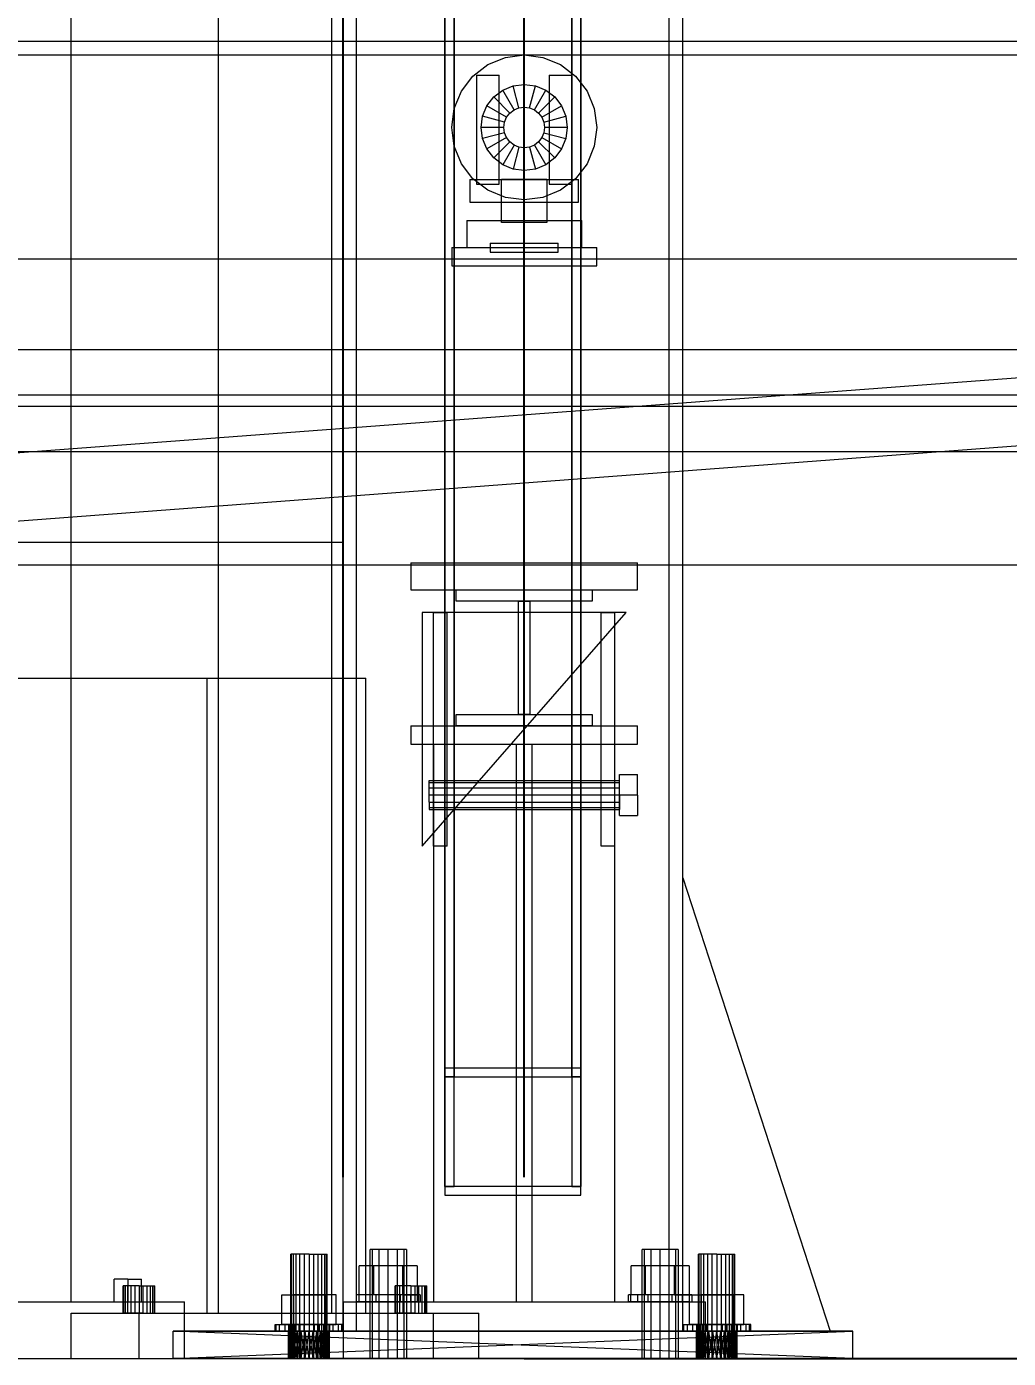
# Model space of a CAD drawing. Header units: millimetres. Extents: x -2500 to 58855, y -53268 to 6837.
# Drawn here: x -1620 to -1186, y -36000 to -35413 of the extents above; entities that cross this region are included whole.
import ezdxf

# ---------------------------------------------------------------- set-up
doc = ezdxf.new("R2010")
doc.units = ezdxf.units.MM
for name, color, linetype, lineweight in [('COTAS_O', 1, 'Continuous', 0), ('COTAS_P', 1, 'Continuous', 0), ('COTAS_R', 1, 'Continuous', 0), ('frontal_briquetadora', 7, 'Continuous', 0), ('frontal_C04', 7, 'Continuous', 0), ('frontal_mezcladora', 7, 'Continuous', 0), ('frontal_secador', 7, 'Continuous', 0)]:
    doc.layers.add(name, color=color, linetype=linetype, lineweight=lineweight)
doc.dimstyles.new('R19_100', dxfattribs={"dimtxt": 250, "dimasz": 150, "dimexe": 150, "dimexo": 80, "dimgap": 100, "dimtad": 1, "dimtih": 1, "dimtoh": 1, "dimdsep": 46, "dimcen": 0.09, "dimadec": 0, "dimazin": 0, "dimtfac": 1, "dimtdec": 4, "dimtofl": 0, "dimtmove": 0, "dimatfit": 3, "dimfxl": 1, "dimtolj": 1, "dimtzin": 0, "dimarcsym": 0})

# ---------------------------------------------------------------- blocks, each defined once
blk = doc.blocks.new('*D37')
at = {"layer": 'COTAS_R', "color": 0, "lineweight": -2, "transparency": 16777216}
for p, q in [((-1750, -35420), (-1750, -34450)), ((2600, -35420), (2600, -34450)), ((-1600, -34600), (2450, -34600))]:
    blk.add_line(p, q, dxfattribs=at)
at = {"layer": 'COTAS_R', "color": 0, "transparency": 16777216}
for points in [[(-1600, -34575), (-1600, -34625), (-1750, -34600)], [(2450, -34575), (2450, -34625), (2600, -34600)]]:
    blk.add_solid(points, dxfattribs=at)
at = {"layer": 'Defpoints', "color": 0, "transparency": 16777216}
for p in [(2600, -34600), (-1750, -35500), (2600, -35500)]:
    blk.add_point(p, dxfattribs=at)
blk = doc.blocks.new('*D44')
at = {"layer": 'COTAS_O', "color": 0, "lineweight": -2, "transparency": 16777216}
for p, q in [((-1400, -33700), (-630, -33700)), ((-780, -35850), (-780, -33850)), ((-1400, -36000), (-630, -36000))]:
    blk.add_line(p, q, dxfattribs=at)
at = {"layer": 'COTAS_O', "color": 0, "transparency": 16777216}
for points in [[(-805, -33850), (-755, -33850), (-780, -33700)], [(-805, -35850), (-755, -35850), (-780, -36000)]]:
    blk.add_solid(points, dxfattribs=at)
at = {"layer": 'Defpoints', "color": 0, "transparency": 16777216}
for p in [(-1480, -33700), (-780, -33700), (-1480, -36000)]:
    blk.add_point(p, dxfattribs=at)
blk = doc.blocks.new('*D45')
at = {"layer": 'COTAS_O', "color": 0, "lineweight": -2, "transparency": 16777216}
for p, q in [((-1480, -35920), (-1480, -35150)), ((490, -35920), (490, -35150)), ((-1330, -35300), (340, -35300))]:
    blk.add_line(p, q, dxfattribs=at)
at = {"layer": 'COTAS_O', "color": 0, "transparency": 16777216}
for points in [[(-1330, -35275), (-1330, -35325), (-1480, -35300)], [(340, -35275), (340, -35325), (490, -35300)]]:
    blk.add_solid(points, dxfattribs=at)
at = {"layer": 'Defpoints', "color": 0, "transparency": 16777216}
for p in [(490, -35300), (-1480, -36000), (490, -36000)]:
    blk.add_point(p, dxfattribs=at)
blk = doc.blocks.new('*D46')
at = {"layer": 'COTAS_P', "color": 0, "lineweight": -2, "transparency": 16777216}
for p, q in [((-1320, -33000), (-550, -33000)), ((-700, -35850), (-700, -33150)), ((-1320, -36000), (-550, -36000))]:
    blk.add_line(p, q, dxfattribs=at)
at = {"layer": 'COTAS_P', "color": 0, "transparency": 16777216}
for points in [[(-725, -33150), (-675, -33150), (-700, -33000)], [(-725, -35850), (-675, -35850), (-700, -36000)]]:
    blk.add_solid(points, dxfattribs=at)
at = {"layer": 'Defpoints', "color": 0, "transparency": 16777216}
for p in [(-1400, -33000), (-700, -33000), (-1400, -36000)]:
    blk.add_point(p, dxfattribs=at)
blk = doc.blocks.new('*D47')
at = {"layer": 'COTAS_O', "color": 0, "lineweight": -2, "transparency": 16777216}
for p, q in [((-1400, -35920), (-1400, -35150)), ((1400, -35920), (1400, -35150)), ((-1250, -35300), (1250, -35300))]:
    blk.add_line(p, q, dxfattribs=at)
at = {"layer": 'COTAS_O', "color": 0, "transparency": 16777216}
for points in [[(-1250, -35275), (-1250, -35325), (-1400, -35300)], [(1250, -35275), (1250, -35325), (1400, -35300)]]:
    blk.add_solid(points, dxfattribs=at)
at = {"layer": 'Defpoints', "color": 0, "transparency": 16777216}
for p in [(1400, -35300), (-1400, -36000), (1400, -36000)]:
    blk.add_point(p, dxfattribs=at)

msp = doc.modelspace()

# ---------------------------------------------------------------- linework, layer by layer
at = {"layer": 'frontal_briquetadora'}
for p, q in [((-1480, -35988), (-1480, -34950)), ((-1474, -35988), (-1474, -34950)), ((-1336, -35988), (-1336, -34950)), ((-1330, -35988), (-1330, -34950)), ((-1435, -35872.053), (-1435, -35072.053)), ((-1435, -35075.779), (-1435, -35875.779)), ((-1431, -35075.779), (-1431, -35875.779)), ((-1379, -35875.779), (-1379, -35075.779)), ((-1375, -35072.053), (-1375, -35872.053)), ((-1375, -35875.779), (-1375, -35075.779)), ((-1435, -35924.221), (-1435, -35124.221)), ((-1431, -35924.221), (-1431, -35124.221)), ((-1379, -35124.221), (-1379, -35924.221)), ((-1375, -35124.221), (-1375, -35924.221)), ((-1435, -35127.947), (-1435, -35927.947)), ((-1375, -35927.947), (-1375, -35127.947)), ((-1330, -35988), (-1330, -35788)), ((-1330, -35788), (-1265, -35988)), ((-1375, -35872.053), (-1435, -35872.053)), ((-1435, -35872.053), (-1435, -35875.779)), ((-1435, -35875.779), (-1375, -35875.779)), ((-1431, -35875.779), (-1435, -35875.779)), ((-1435, -35875.779), (-1435, -35924.221)), ((-1431, -35924.221), (-1431, -35875.779)), ((-1375, -35875.779), (-1379, -35875.779)), ((-1379, -35875.779), (-1379, -35924.221)), ((-1375, -35875.779), (-1375, -35872.053)), ((-1375, -35924.221), (-1375, -35875.779)), ((-1375, -35924.221), (-1435, -35924.221)), ((-1435, -35924.221), (-1435, -35927.947)), ((-1435, -35924.221), (-1431, -35924.221)), ((-1435, -35927.947), (-1375, -35927.947)), ((-1379, -35924.221), (-1375, -35924.221)), ((-1375, -35927.947), (-1375, -35924.221)), ((-1502.727, -35954), (-1503, -35954)), ((-1503, -36000), (-1503, -35954)), ((-1501.928, -35954), (-1502.727, -35954)), ((-1502.727, -36000), (-1502.727, -35954)), ((-1500.657, -35954), (-1501.928, -35954)), ((-1501.928, -36000), (-1501.928, -35954)), ((-1499, -35954), (-1500.657, -35954)), ((-1500.657, -36000), (-1500.657, -35954)), ((-1497.071, -35954), (-1499, -35954)), ((-1499, -36000), (-1499, -35954)), ((-1495, -35954), (-1497.071, -35954)), ((-1497.071, -36000), (-1497.071, -35954)), ((-1495, -35954), (-1492.929, -35954)), ((-1495, -35954), (-1495, -36000)), ((-1492.929, -35954), (-1491, -35954)), ((-1492.929, -36000), (-1492.929, -35954)), ((-1491, -35954), (-1489.343, -35954)), ((-1491, -36000), (-1491, -35954)), ((-1489.343, -35954), (-1488.072, -35954)), ((-1489.343, -36000), (-1489.343, -35954)), ((-1488.072, -35954), (-1487.273, -35954)), ((-1488.072, -36000), (-1488.072, -35954)), ((-1487.273, -35954), (-1487, -35954)), ((-1487.273, -36000), (-1487.273, -35954)), ((-1487, -36000), (-1487, -35954)), ((-1322.727, -35954), (-1323, -35954)), ((-1323, -36000), (-1323, -35954)), ((-1321.928, -35954), (-1322.727, -35954)), ((-1322.727, -36000), (-1322.727, -35954)), ((-1320.657, -35954), (-1321.928, -35954)), ((-1321.928, -36000), (-1321.928, -35954)), ((-1319, -35954), (-1320.657, -35954)), ((-1320.657, -36000), (-1320.657, -35954)), ((-1317.071, -35954), (-1319, -35954)), ((-1319, -36000), (-1319, -35954)), ((-1315, -35954), (-1317.071, -35954)), ((-1317.071, -36000), (-1317.071, -35954)), ((-1315, -35954), (-1312.929, -35954)), ((-1315, -35954), (-1315, -36000)), ((-1312.929, -35954), (-1311, -35954)), ((-1312.929, -36000), (-1312.929, -35954)), ((-1311, -35954), (-1309.343, -35954)), ((-1311, -36000), (-1311, -35954)), ((-1309.343, -35954), (-1308.072, -35954)), ((-1309.343, -36000), (-1309.343, -35954)), ((-1308.072, -35954), (-1307.273, -35954)), ((-1308.072, -36000), (-1308.072, -35954)), ((-1307.273, -35954), (-1307, -35954)), ((-1307.273, -36000), (-1307.273, -35954)), ((-1307, -36000), (-1307, -35954)), ((-1506.994, -35985), (-1506.994, -35972)), ((-1506.994, -35972), (-1495, -35972)), ((-1506.994, -35972), (-1501.928, -35972)), ((-1495, -35972), (-1501.928, -35972)), ((-1501.928, -35972), (-1501.928, -35985)), ((-1483.006, -35972), (-1495, -35972)), ((-1495, -35972), (-1495, -35985)), ((-1495, -35972), (-1488.072, -35972)), ((-1488.072, -35972), (-1488.072, -35985)), ((-1483.006, -35972), (-1488.072, -35972)), ((-1483.006, -35985), (-1483.006, -35972)), ((-1326.994, -35985), (-1326.994, -35972)), ((-1326.994, -35972), (-1315, -35972)), ((-1326.994, -35972), (-1321.928, -35972)), ((-1315, -35972), (-1321.928, -35972)), ((-1321.928, -35972), (-1321.928, -35985)), ((-1303.006, -35972), (-1315, -35972)), ((-1315, -35972), (-1315, -35985)), ((-1315, -35972), (-1308.072, -35972)), ((-1308.072, -35972), (-1308.072, -35985)), ((-1303.006, -35972), (-1308.072, -35972)), ((-1303.006, -35985), (-1303.006, -35972)), ((-1315, -35988), (-1555, -35988)), ((-1555, -35988), (-1316.756, -35988)), ((-1555, -35988), (-1495, -35988)), ((-1493.244, -35988), (-1555, -35988)), ((-1555, -35988), (-1496.756, -35988)), ((-1255, -35988), (-1555, -35988)), ((-1555, -35988), (-1318.444, -35988)), ((-1491.556, -35988), (-1555, -35988)), ((-1555, -35988), (-1498.444, -35988)), ((-1555, -35988), (-1320, -35988)), ((-1490, -35988), (-1555, -35988)), ((-1555, -35988), (-1500, -35988)), ((-1555, -35988), (-1321.364, -35988)), ((-1555, -35988), (-1501.364, -35988)), ((-1555, -35988), (-1322.483, -35988)), ((-1555, -35988), (-1502.483, -35988)), ((-1555, -35988), (-1323.315, -35988)), ((-1555, -35988), (-1503.315, -35988)), ((-1555, -35988), (-1323.827, -35988)), ((-1555, -35988), (-1503.827, -35988)), ((-1555, -35988), (-1324, -35988)), ((-1555, -35988), (-1504, -35988)), ((-1313.244, -35988), (-1555, -35988)), ((-1555, -36000), (-1555, -35988)), ((-1255, -36000), (-1555, -35988)), ((-1555, -36000), (-1255, -35988)), ((-1510, -35988), (-1510, -35985)), ((-1510, -35985), (-1509.489, -35985)), ((-1510, -35985), (-1504, -35985)), ((-1509.489, -35988), (-1510, -35988)), ((-1504, -35988), (-1510, -35988)), ((-1509.489, -35988), (-1509.489, -35985)), ((-1509.489, -35985), (-1507.99, -35985)), ((-1509.489, -35985), (-1503.693, -35985)), ((-1507.99, -35988), (-1509.489, -35988)), ((-1503.693, -35988), (-1509.489, -35988)), ((-1507.99, -35988), (-1507.99, -35985)), ((-1507.99, -35985), (-1505.607, -35985)), ((-1507.99, -35985), (-1502.794, -35985)), ((-1505.607, -35988), (-1507.99, -35988)), ((-1502.794, -35988), (-1507.99, -35988)), ((-1495, -35985), (-1506.994, -35985)), ((-1501.928, -35985), (-1506.994, -35985)), ((-1505.607, -35988), (-1505.607, -35985)), ((-1505.607, -35985), (-1502.5, -35985)), ((-1505.607, -35985), (-1501.364, -35985)), ((-1502.5, -35988), (-1505.607, -35988)), ((-1501.364, -35988), (-1505.607, -35988)), ((-1503.693, -35985), (-1504, -35985)), ((-1504, -35985), (-1504, -35988)), ((-1504, -35988), (-1503.827, -35988)), ((-1495, -35988), (-1504, -35988)), ((-1496.756, -35988), (-1504, -35988)), ((-1498.444, -35988), (-1504, -35988)), ((-1500, -35988), (-1504, -35988)), ((-1501.364, -35988), (-1504, -35988)), ((-1502.483, -35988), (-1504, -35988)), ((-1504, -36000), (-1503.827, -35988)), ((-1504, -36000), (-1504, -35988)), ((-1503.827, -36000), (-1504, -35988)), ((-1504, -35988), (-1503.693, -35988)), ((-1503.827, -35988), (-1503.315, -35988)), ((-1495, -35988), (-1503.827, -35988)), ((-1503.827, -36000), (-1503.315, -35988)), ((-1503.827, -36000), (-1503.827, -35988)), ((-1503.315, -36000), (-1503.827, -35988)), ((-1502.794, -35985), (-1503.693, -35985)), ((-1503.693, -35985), (-1503.693, -35988)), ((-1503.693, -35988), (-1502.794, -35988)), ((-1503.315, -35988), (-1502.483, -35988)), ((-1495, -35988), (-1503.315, -35988)), ((-1503.315, -36000), (-1502.483, -35988)), ((-1503.315, -36000), (-1503.315, -35988)), ((-1502.483, -36000), (-1503.315, -35988)), ((-1501.364, -35985), (-1502.794, -35985)), ((-1502.794, -35985), (-1502.794, -35988)), ((-1502.794, -35988), (-1501.364, -35988)), ((-1502.5, -35988), (-1502.5, -35985)), ((-1502.5, -35985), (-1498.882, -35985)), ((-1502.5, -35985), (-1499.5, -35985)), ((-1498.882, -35988), (-1502.5, -35988)), ((-1499.5, -35988), (-1502.5, -35988)), ((-1502.483, -35988), (-1501.364, -35988)), ((-1495, -35988), (-1502.483, -35988)), ((-1502.483, -36000), (-1501.364, -35988)), ((-1502.483, -36000), (-1502.483, -35988)), ((-1501.364, -36000), (-1502.483, -35988)), ((-1501.928, -35985), (-1495, -35985)), ((-1499.5, -35985), (-1501.364, -35985)), ((-1501.364, -35985), (-1501.364, -35988)), ((-1501.364, -35988), (-1500, -35988)), ((-1495, -35988), (-1501.364, -35988)), ((-1501.364, -36000), (-1500, -35988)), ((-1501.364, -36000), (-1501.364, -35988)), ((-1500, -36000), (-1501.364, -35988)), ((-1501.364, -35988), (-1499.5, -35988)), ((-1500, -35988), (-1498.444, -35988)), ((-1495, -35988), (-1500, -35988)), ((-1500, -36000), (-1498.444, -35988)), ((-1500, -36000), (-1500, -35988)), ((-1498.444, -36000), (-1500, -35988)), ((-1497.329, -35985), (-1499.5, -35985)), ((-1499.5, -35985), (-1499.5, -35988)), ((-1499.5, -35988), (-1497.329, -35988)), ((-1498.882, -35988), (-1498.882, -35985)), ((-1498.882, -35985), (-1495, -35985)), ((-1498.882, -35985), (-1497.329, -35985)), ((-1495, -35988), (-1498.882, -35988)), ((-1497.329, -35988), (-1498.882, -35988)), ((-1498.444, -35988), (-1496.756, -35988)), ((-1495, -35988), (-1498.444, -35988)), ((-1498.444, -36000), (-1496.756, -35988)), ((-1498.444, -36000), (-1498.444, -35988)), ((-1496.756, -36000), (-1498.444, -35988)), ((-1495, -35985), (-1497.329, -35985)), ((-1497.329, -35985), (-1497.329, -35988)), ((-1497.329, -35988), (-1495, -35988)), ((-1496.756, -35988), (-1495, -35988)), ((-1496.756, -36000), (-1495, -35988)), ((-1496.756, -36000), (-1496.756, -35988)), ((-1495, -36000), (-1496.756, -35988)), ((-1491.118, -35985), (-1495, -35985)), ((-1495, -35985), (-1495, -35988)), ((-1495, -35985), (-1492.671, -35985)), ((-1495, -35985), (-1483.006, -35985)), ((-1488.072, -35985), (-1495, -35985)), ((-1495, -35988), (-1493.244, -35988)), ((-1495, -35988), (-1491.556, -35988)), ((-1495, -35988), (-1490, -35988)), ((-1495, -35988), (-1488.636, -35988)), ((-1495, -35988), (-1487.517, -35988)), ((-1495, -35988), (-1486.685, -35988)), ((-1495, -35988), (-1486.173, -35988)), ((-1495, -35988), (-1486, -35988)), ((-1495, -35988), (-1495, -36000)), ((-1493.244, -36000), (-1495, -35988)), ((-1495, -36000), (-1493.244, -35988)), ((-1495, -35988), (-1491.118, -35988)), ((-1492.671, -35988), (-1495, -35988)), ((-1493.244, -35988), (-1491.556, -35988)), ((-1493.244, -35988), (-1486, -35988)), ((-1493.244, -36000), (-1493.244, -35988)), ((-1491.556, -36000), (-1493.244, -35988)), ((-1493.244, -36000), (-1491.556, -35988)), ((-1492.671, -35985), (-1492.671, -35988)), ((-1491.118, -35985), (-1492.671, -35985)), ((-1492.671, -35985), (-1490.5, -35985)), ((-1492.671, -35988), (-1491.118, -35988)), ((-1490.5, -35988), (-1492.671, -35988)), ((-1491.556, -35988), (-1490, -35988)), ((-1491.556, -35988), (-1486, -35988)), ((-1491.556, -36000), (-1491.556, -35988)), ((-1490, -36000), (-1491.556, -35988)), ((-1491.556, -36000), (-1490, -35988)), ((-1491.118, -35988), (-1491.118, -35985)), ((-1487.5, -35985), (-1491.118, -35985)), ((-1491.118, -35988), (-1487.5, -35988)), ((-1490.5, -35985), (-1490.5, -35988)), ((-1487.5, -35985), (-1490.5, -35985)), ((-1490.5, -35985), (-1488.636, -35985)), ((-1490.5, -35988), (-1487.5, -35988)), ((-1488.636, -35988), (-1490.5, -35988)), ((-1488.636, -35988), (-1490, -35988)), ((-1490, -35988), (-1486, -35988)), ((-1490, -35988), (-1321.364, -35988)), ((-1315, -35988), (-1490, -35988)), ((-1490, -36000), (-1490, -35988)), ((-1488.636, -36000), (-1490, -35988)), ((-1490, -36000), (-1488.636, -35988)), ((-1488.636, -35985), (-1488.636, -35988)), ((-1484.393, -35985), (-1488.636, -35985)), ((-1488.636, -35985), (-1487.206, -35985)), ((-1487.517, -35988), (-1488.636, -35988)), ((-1488.636, -35988), (-1486, -35988)), ((-1488.636, -35988), (-1321.364, -35988)), ((-1488.636, -35988), (-1324, -35988)), ((-1488.636, -35988), (-1323.827, -35988)), ((-1488.636, -35988), (-1323.315, -35988)), ((-1488.636, -35988), (-1322.483, -35988)), ((-1315, -35988), (-1488.636, -35988)), ((-1488.636, -36000), (-1488.636, -35988)), ((-1487.517, -36000), (-1488.636, -35988)), ((-1488.636, -36000), (-1487.517, -35988)), ((-1488.636, -35988), (-1484.393, -35988)), ((-1487.206, -35988), (-1488.636, -35988)), ((-1488.072, -35985), (-1483.006, -35985)), ((-1486.685, -35988), (-1487.517, -35988)), ((-1487.517, -35988), (-1486, -35988)), ((-1487.517, -35988), (-1321.364, -35988)), ((-1315, -35988), (-1487.517, -35988)), ((-1487.517, -36000), (-1487.517, -35988)), ((-1486.685, -36000), (-1487.517, -35988)), ((-1487.517, -36000), (-1486.685, -35988)), ((-1487.5, -35988), (-1487.5, -35985)), ((-1484.393, -35985), (-1487.5, -35985)), ((-1487.5, -35988), (-1484.393, -35988)), ((-1487.206, -35985), (-1487.206, -35988)), ((-1482.01, -35985), (-1487.206, -35985)), ((-1487.206, -35985), (-1486.307, -35985)), ((-1487.206, -35988), (-1482.01, -35988)), ((-1486.307, -35988), (-1487.206, -35988)), ((-1486.173, -35988), (-1486.685, -35988)), ((-1486.685, -35988), (-1486, -35988)), ((-1486.685, -35988), (-1321.364, -35988)), ((-1315, -35988), (-1486.685, -35988)), ((-1486.685, -36000), (-1486.685, -35988)), ((-1486.173, -36000), (-1486.685, -35988)), ((-1486.685, -36000), (-1486.173, -35988)), ((-1486.307, -35985), (-1486.307, -35988)), ((-1480.511, -35985), (-1486.307, -35985)), ((-1486.307, -35985), (-1486, -35985)), ((-1486.307, -35988), (-1480.511, -35988)), ((-1486, -35988), (-1486.307, -35988)), ((-1486, -35988), (-1486.173, -35988)), ((-1486.173, -35988), (-1321.364, -35988)), ((-1486.173, -35988), (-1315, -35988)), ((-1486.173, -36000), (-1486.173, -35988)), ((-1486, -36000), (-1486.173, -35988)), ((-1486.173, -36000), (-1486, -35988)), ((-1486, -35985), (-1486, -35988)), ((-1480, -35985), (-1486, -35985)), ((-1486, -35988), (-1321.364, -35988)), ((-1486, -35988), (-1320, -35988)), ((-1486, -35988), (-1318.444, -35988)), ((-1486, -35988), (-1316.756, -35988)), ((-1486, -35988), (-1315, -35988)), ((-1486, -36000), (-1486, -35988)), ((-1486, -35988), (-1480, -35988)), ((-1484.393, -35988), (-1484.393, -35985)), ((-1482.01, -35985), (-1484.393, -35985)), ((-1484.393, -35988), (-1482.01, -35988)), ((-1482.01, -35988), (-1482.01, -35985)), ((-1480.511, -35985), (-1482.01, -35985)), ((-1482.01, -35988), (-1480.511, -35988)), ((-1480.511, -35988), (-1480.511, -35985)), ((-1480, -35985), (-1480.511, -35985)), ((-1480.511, -35988), (-1480, -35988)), ((-1480, -35988), (-1480, -35985)), ((-1480, -35988), (-1474, -35988)), ((-1474, -35988), (-1336, -35988)), ((-1336, -35988), (-1330, -35988)), ((-1330, -35988), (-1330, -35985)), ((-1330, -35985), (-1329.489, -35985)), ((-1330, -35985), (-1324, -35985)), ((-1329.489, -35988), (-1330, -35988)), ((-1324, -35988), (-1330, -35988)), ((-1265, -35988), (-1330, -35988)), ((-1329.489, -35988), (-1329.489, -35985)), ((-1329.489, -35985), (-1327.99, -35985)), ((-1329.489, -35985), (-1323.693, -35985)), ((-1327.99, -35988), (-1329.489, -35988)), ((-1323.693, -35988), (-1329.489, -35988)), ((-1327.99, -35988), (-1327.99, -35985)), ((-1327.99, -35985), (-1325.607, -35985)), ((-1327.99, -35985), (-1322.794, -35985)), ((-1325.607, -35988), (-1327.99, -35988)), ((-1322.794, -35988), (-1327.99, -35988)), ((-1315, -35985), (-1326.994, -35985)), ((-1321.928, -35985), (-1326.994, -35985)), ((-1325.607, -35988), (-1325.607, -35985)), ((-1325.607, -35985), (-1322.5, -35985)), ((-1325.607, -35985), (-1321.364, -35985)), ((-1322.5, -35988), (-1325.607, -35988)), ((-1321.364, -35988), (-1325.607, -35988)), ((-1323.693, -35985), (-1324, -35985)), ((-1324, -35985), (-1324, -35988)), ((-1324, -35988), (-1323.827, -35988)), ((-1315, -35988), (-1324, -35988)), ((-1316.756, -35988), (-1324, -35988)), ((-1318.444, -35988), (-1324, -35988)), ((-1320, -35988), (-1324, -35988)), ((-1321.364, -35988), (-1324, -35988)), ((-1324, -36000), (-1323.827, -35988)), ((-1324, -36000), (-1324, -35988)), ((-1323.827, -36000), (-1324, -35988)), ((-1324, -35988), (-1323.693, -35988)), ((-1323.827, -35988), (-1323.315, -35988)), ((-1315, -35988), (-1323.827, -35988)), ((-1323.827, -36000), (-1323.315, -35988)), ((-1323.827, -36000), (-1323.827, -35988)), ((-1323.315, -36000), (-1323.827, -35988)), ((-1322.794, -35985), (-1323.693, -35985)), ((-1323.693, -35985), (-1323.693, -35988)), ((-1323.693, -35988), (-1322.794, -35988)), ((-1323.315, -35988), (-1322.483, -35988)), ((-1315, -35988), (-1323.315, -35988)), ((-1323.315, -36000), (-1322.483, -35988)), ((-1323.315, -36000), (-1323.315, -35988)), ((-1322.483, -36000), (-1323.315, -35988)), ((-1321.364, -35985), (-1322.794, -35985)), ((-1322.794, -35985), (-1322.794, -35988)), ((-1322.794, -35988), (-1321.364, -35988)), ((-1322.5, -35988), (-1322.5, -35985)), ((-1322.5, -35985), (-1318.882, -35985)), ((-1322.5, -35985), (-1319.5, -35985)), ((-1318.882, -35988), (-1322.5, -35988)), ((-1319.5, -35988), (-1322.5, -35988)), ((-1322.483, -35988), (-1321.364, -35988)), ((-1315, -35988), (-1322.483, -35988)), ((-1322.483, -36000), (-1321.364, -35988)), ((-1322.483, -36000), (-1322.483, -35988)), ((-1321.364, -36000), (-1322.483, -35988)), ((-1321.928, -35985), (-1315, -35985)), ((-1319.5, -35985), (-1321.364, -35985)), ((-1321.364, -35985), (-1321.364, -35988)), ((-1321.364, -35988), (-1320, -35988)), ((-1315, -35988), (-1321.364, -35988)), ((-1321.364, -36000), (-1320, -35988)), ((-1321.364, -36000), (-1321.364, -35988)), ((-1320, -36000), (-1321.364, -35988)), ((-1321.364, -35988), (-1319.5, -35988)), ((-1320, -35988), (-1318.444, -35988)), ((-1315, -35988), (-1320, -35988)), ((-1320, -36000), (-1318.444, -35988)), ((-1320, -36000), (-1320, -35988)), ((-1318.444, -36000), (-1320, -35988)), ((-1317.329, -35985), (-1319.5, -35985)), ((-1319.5, -35985), (-1319.5, -35988)), ((-1319.5, -35988), (-1317.329, -35988)), ((-1318.882, -35988), (-1318.882, -35985)), ((-1318.882, -35985), (-1315, -35985)), ((-1318.882, -35985), (-1317.329, -35985)), ((-1315, -35988), (-1318.882, -35988)), ((-1317.329, -35988), (-1318.882, -35988)), ((-1318.444, -35988), (-1316.756, -35988)), ((-1315, -35988), (-1318.444, -35988)), ((-1318.444, -36000), (-1316.756, -35988)), ((-1318.444, -36000), (-1318.444, -35988)), ((-1316.756, -36000), (-1318.444, -35988)), ((-1315, -35985), (-1317.329, -35985)), ((-1317.329, -35985), (-1317.329, -35988)), ((-1317.329, -35988), (-1315, -35988)), ((-1316.756, -35988), (-1315, -35988)), ((-1316.756, -36000), (-1315, -35988)), ((-1316.756, -36000), (-1316.756, -35988)), ((-1315, -36000), (-1316.756, -35988)), ((-1311.118, -35985), (-1315, -35985)), ((-1315, -35985), (-1315, -35988)), ((-1315, -35985), (-1312.671, -35985)), ((-1315, -35985), (-1303.006, -35985)), ((-1308.072, -35985), (-1315, -35985)), ((-1315, -35988), (-1313.244, -35988)), ((-1315, -35988), (-1255, -35988)), ((-1315, -35988), (-1315, -36000)), ((-1313.244, -36000), (-1315, -35988)), ((-1315, -36000), (-1313.244, -35988)), ((-1315, -35988), (-1311.118, -35988)), ((-1312.671, -35988), (-1315, -35988)), ((-1313.244, -35988), (-1255, -35988)), ((-1311.556, -35988), (-1313.244, -35988)), ((-1313.244, -35988), (-1310, -35988)), ((-1313.244, -35988), (-1308.636, -35988)), ((-1313.244, -35988), (-1307.517, -35988)), ((-1313.244, -35988), (-1306.685, -35988)), ((-1313.244, -35988), (-1306.173, -35988)), ((-1313.244, -35988), (-1306, -35988)), ((-1313.244, -36000), (-1313.244, -35988)), ((-1311.556, -36000), (-1313.244, -35988)), ((-1313.244, -36000), (-1311.556, -35988)), ((-1312.671, -35985), (-1312.671, -35988)), ((-1311.118, -35985), (-1312.671, -35985)), ((-1312.671, -35985), (-1310.5, -35985)), ((-1312.671, -35988), (-1311.118, -35988)), ((-1310.5, -35988), (-1312.671, -35988)), ((-1311.556, -35988), (-1255, -35988)), ((-1310, -35988), (-1311.556, -35988)), ((-1311.556, -35988), (-1306, -35988)), ((-1311.556, -36000), (-1311.556, -35988)), ((-1310, -36000), (-1311.556, -35988)), ((-1311.556, -36000), (-1310, -35988)), ((-1311.118, -35988), (-1311.118, -35985)), ((-1307.5, -35985), (-1311.118, -35985)), ((-1311.118, -35988), (-1307.5, -35988)), ((-1310.5, -35985), (-1310.5, -35988)), ((-1307.5, -35985), (-1310.5, -35985)), ((-1310.5, -35985), (-1308.636, -35985)), ((-1310.5, -35988), (-1307.5, -35988)), ((-1308.636, -35988), (-1310.5, -35988)), ((-1310, -35988), (-1255, -35988)), ((-1308.636, -35988), (-1310, -35988)), ((-1310, -35988), (-1306, -35988)), ((-1310, -36000), (-1310, -35988)), ((-1308.636, -36000), (-1310, -35988)), ((-1310, -36000), (-1308.636, -35988)), ((-1308.636, -35985), (-1308.636, -35988)), ((-1304.393, -35985), (-1308.636, -35985)), ((-1308.636, -35985), (-1307.206, -35985)), ((-1308.636, -35988), (-1255, -35988)), ((-1307.517, -35988), (-1308.636, -35988)), ((-1308.636, -35988), (-1306, -35988)), ((-1308.636, -36000), (-1308.636, -35988)), ((-1307.517, -36000), (-1308.636, -35988)), ((-1308.636, -36000), (-1307.517, -35988)), ((-1308.636, -35988), (-1304.393, -35988)), ((-1307.206, -35988), (-1308.636, -35988)), ((-1308.072, -35985), (-1303.006, -35985)), ((-1307.517, -35988), (-1255, -35988)), ((-1306.685, -35988), (-1307.517, -35988)), ((-1307.517, -35988), (-1306, -35988)), ((-1307.517, -36000), (-1307.517, -35988)), ((-1306.685, -36000), (-1307.517, -35988)), ((-1307.517, -36000), (-1306.685, -35988)), ((-1307.5, -35988), (-1307.5, -35985)), ((-1304.393, -35985), (-1307.5, -35985)), ((-1307.5, -35988), (-1304.393, -35988)), ((-1307.206, -35985), (-1307.206, -35988)), ((-1302.01, -35985), (-1307.206, -35985)), ((-1307.206, -35985), (-1306.307, -35985)), ((-1307.206, -35988), (-1302.01, -35988)), ((-1306.307, -35988), (-1307.206, -35988)), ((-1306.685, -35988), (-1255, -35988)), ((-1306.173, -35988), (-1306.685, -35988)), ((-1306.685, -36000), (-1306.685, -35988)), ((-1306.173, -36000), (-1306.685, -35988)), ((-1306.685, -36000), (-1306.173, -35988)), ((-1306.307, -35985), (-1306.307, -35988)), ((-1300.511, -35985), (-1306.307, -35985)), ((-1306.307, -35985), (-1306, -35985)), ((-1306.307, -35988), (-1300.511, -35988)), ((-1306, -35988), (-1306.307, -35988)), ((-1306.173, -35988), (-1255, -35988)), ((-1306, -35988), (-1306.173, -35988)), ((-1306.173, -36000), (-1306.173, -35988)), ((-1306, -36000), (-1306.173, -35988)), ((-1306.173, -36000), (-1306, -35988)), ((-1306, -35985), (-1306, -35988)), ((-1300, -35985), (-1306, -35985)), ((-1306, -35988), (-1255, -35988)), ((-1306, -36000), (-1306, -35988)), ((-1306, -35988), (-1300, -35988)), ((-1304.393, -35988), (-1304.393, -35985)), ((-1302.01, -35985), (-1304.393, -35985)), ((-1304.393, -35988), (-1302.01, -35988)), ((-1302.01, -35988), (-1302.01, -35985)), ((-1300.511, -35985), (-1302.01, -35985)), ((-1302.01, -35988), (-1300.511, -35988)), ((-1300.511, -35988), (-1300.511, -35985)), ((-1300, -35985), (-1300.511, -35985)), ((-1300.511, -35988), (-1300, -35988)), ((-1300, -35988), (-1300, -35985)), ((-1255, -36000), (-1255, -35988)), ((-1555, -36000), (-1315, -36000)), ((-1316.756, -36000), (-1555, -36000)), ((-1495, -36000), (-1555, -36000)), ((-1555, -36000), (-1493.244, -36000)), ((-1496.756, -36000), (-1555, -36000)), ((-1555, -36000), (-1255, -36000)), ((-1318.444, -36000), (-1555, -36000)), ((-1555, -36000), (-1491.556, -36000)), ((-1498.444, -36000), (-1555, -36000)), ((-1320, -36000), (-1555, -36000)), ((-1555, -36000), (-1490, -36000)), ((-1500, -36000), (-1555, -36000)), ((-1321.364, -36000), (-1555, -36000)), ((-1501.364, -36000), (-1555, -36000)), ((-1322.483, -36000), (-1555, -36000)), ((-1502.483, -36000), (-1555, -36000)), ((-1323.315, -36000), (-1555, -36000)), ((-1503.315, -36000), (-1555, -36000)), ((-1323.827, -36000), (-1555, -36000)), ((-1503.827, -36000), (-1555, -36000)), ((-1324, -36000), (-1555, -36000)), ((-1504, -36000), (-1555, -36000)), ((-1555, -36000), (-1313.244, -36000)), ((-1503.827, -36000), (-1504, -36000)), ((-1504, -36000), (-1495, -36000)), ((-1504, -36000), (-1496.756, -36000)), ((-1504, -36000), (-1498.444, -36000)), ((-1504, -36000), (-1500, -36000)), ((-1504, -36000), (-1501.364, -36000)), ((-1504, -36000), (-1502.483, -36000)), ((-1503.315, -36000), (-1503.827, -36000)), ((-1503.827, -36000), (-1495, -36000)), ((-1502.483, -36000), (-1503.315, -36000)), ((-1503.315, -36000), (-1495, -36000)), ((-1502.727, -36000), (-1503, -36000)), ((-1501.928, -36000), (-1502.727, -36000)), ((-1501.364, -36000), (-1502.483, -36000)), ((-1502.483, -36000), (-1495, -36000)), ((-1500.657, -36000), (-1501.928, -36000)), ((-1500, -36000), (-1501.364, -36000)), ((-1501.364, -36000), (-1495, -36000)), ((-1499, -36000), (-1500.657, -36000)), ((-1498.444, -36000), (-1500, -36000)), ((-1500, -36000), (-1495, -36000)), ((-1497.071, -36000), (-1499, -36000)), ((-1496.756, -36000), (-1498.444, -36000)), ((-1498.444, -36000), (-1495, -36000)), ((-1497.071, -36000), (-1495, -36000)), ((-1495, -36000), (-1496.756, -36000)), ((-1493.244, -36000), (-1495, -36000)), ((-1491.556, -36000), (-1495, -36000)), ((-1490, -36000), (-1495, -36000)), ((-1488.636, -36000), (-1495, -36000)), ((-1487.517, -36000), (-1495, -36000)), ((-1486.685, -36000), (-1495, -36000)), ((-1486.173, -36000), (-1495, -36000)), ((-1486, -36000), (-1495, -36000)), ((-1495, -36000), (-1492.929, -36000)), ((-1491.556, -36000), (-1493.244, -36000)), ((-1486, -36000), (-1493.244, -36000)), ((-1492.929, -36000), (-1491, -36000)), ((-1490, -36000), (-1491.556, -36000)), ((-1486, -36000), (-1491.556, -36000)), ((-1491, -36000), (-1489.343, -36000)), ((-1490, -36000), (-1488.636, -36000)), ((-1486, -36000), (-1490, -36000)), ((-1321.364, -36000), (-1490, -36000)), ((-1490, -36000), (-1315, -36000)), ((-1489.343, -36000), (-1488.072, -36000)), ((-1488.636, -36000), (-1487.517, -36000)), ((-1486, -36000), (-1488.636, -36000)), ((-1321.364, -36000), (-1488.636, -36000)), ((-1324, -36000), (-1488.636, -36000)), ((-1323.827, -36000), (-1488.636, -36000)), ((-1323.315, -36000), (-1488.636, -36000)), ((-1322.483, -36000), (-1488.636, -36000)), ((-1488.636, -36000), (-1315, -36000)), ((-1488.072, -36000), (-1487.273, -36000)), ((-1487.517, -36000), (-1486.685, -36000)), ((-1486, -36000), (-1487.517, -36000)), ((-1321.364, -36000), (-1487.517, -36000)), ((-1487.517, -36000), (-1315, -36000)), ((-1487.273, -36000), (-1487, -36000)), ((-1486.685, -36000), (-1486.173, -36000)), ((-1486, -36000), (-1486.685, -36000)), ((-1321.364, -36000), (-1486.685, -36000)), ((-1486.685, -36000), (-1315, -36000)), ((-1486.173, -36000), (-1486, -36000)), ((-1321.364, -36000), (-1486.173, -36000)), ((-1315, -36000), (-1486.173, -36000)), ((-1321.364, -36000), (-1486, -36000)), ((-1320, -36000), (-1486, -36000)), ((-1318.444, -36000), (-1486, -36000)), ((-1316.756, -36000), (-1486, -36000)), ((-1315, -36000), (-1486, -36000)), ((-1323.827, -36000), (-1324, -36000)), ((-1324, -36000), (-1315, -36000)), ((-1324, -36000), (-1316.756, -36000)), ((-1324, -36000), (-1318.444, -36000)), ((-1324, -36000), (-1320, -36000)), ((-1324, -36000), (-1321.364, -36000)), ((-1323.315, -36000), (-1323.827, -36000)), ((-1323.827, -36000), (-1315, -36000)), ((-1322.483, -36000), (-1323.315, -36000)), ((-1323.315, -36000), (-1315, -36000)), ((-1322.727, -36000), (-1323, -36000)), ((-1321.928, -36000), (-1322.727, -36000)), ((-1321.364, -36000), (-1322.483, -36000)), ((-1322.483, -36000), (-1315, -36000)), ((-1320.657, -36000), (-1321.928, -36000)), ((-1320, -36000), (-1321.364, -36000)), ((-1321.364, -36000), (-1315, -36000)), ((-1319, -36000), (-1320.657, -36000)), ((-1318.444, -36000), (-1320, -36000)), ((-1320, -36000), (-1315, -36000)), ((-1317.071, -36000), (-1319, -36000)), ((-1316.756, -36000), (-1318.444, -36000)), ((-1318.444, -36000), (-1315, -36000)), ((-1317.071, -36000), (-1315, -36000)), ((-1315, -36000), (-1316.756, -36000)), ((-1313.244, -36000), (-1315, -36000)), ((-1255, -36000), (-1315, -36000)), ((-1315, -36000), (-1312.929, -36000)), ((-1255, -36000), (-1313.244, -36000)), ((-1313.244, -36000), (-1311.556, -36000)), ((-1310, -36000), (-1313.244, -36000)), ((-1308.636, -36000), (-1313.244, -36000)), ((-1307.517, -36000), (-1313.244, -36000)), ((-1306.685, -36000), (-1313.244, -36000)), ((-1306.173, -36000), (-1313.244, -36000)), ((-1306, -36000), (-1313.244, -36000)), ((-1312.929, -36000), (-1311, -36000)), ((-1255, -36000), (-1311.556, -36000)), ((-1311.556, -36000), (-1310, -36000)), ((-1306, -36000), (-1311.556, -36000)), ((-1311, -36000), (-1309.343, -36000)), ((-1255, -36000), (-1310, -36000)), ((-1310, -36000), (-1308.636, -36000)), ((-1306, -36000), (-1310, -36000)), ((-1309.343, -36000), (-1308.072, -36000)), ((-1255, -36000), (-1308.636, -36000)), ((-1308.636, -36000), (-1307.517, -36000)), ((-1306, -36000), (-1308.636, -36000)), ((-1308.072, -36000), (-1307.273, -36000)), ((-1255, -36000), (-1307.517, -36000)), ((-1307.517, -36000), (-1306.685, -36000)), ((-1306, -36000), (-1307.517, -36000)), ((-1307.273, -36000), (-1307, -36000)), ((-1255, -36000), (-1306.685, -36000)), ((-1306.685, -36000), (-1306.173, -36000)), ((-1255, -36000), (-1306.173, -36000)), ((-1306.173, -36000), (-1306, -36000)), ((-1255, -36000), (-1306, -36000))]:
    msp.add_line(p, q, dxfattribs=at)
at = {"layer": 'frontal_C04'}
for p, q in [((-1750, -35419), (-1400, -35419)), ((-1400, -35419), (-1400, -35425)), ((-1400, -35419), (-420, -35419)), ((-1750, -35425), (-1400, -35425)), ((-1422.627, -35434.373), (-1416, -35429.287)), ((-1416, -35429.287), (-1408.282, -35426.09)), ((-1408.282, -35426.09), (-1400, -35425)), ((-1400, -35425), (-420, -35425)), ((-1400, -35425), (-1391.718, -35426.09)), ((-1391.718, -35426.09), (-1384, -35429.287)), ((-1384, -35429.287), (-1377.373, -35434.373)), ((-1427.713, -35441), (-1422.627, -35434.373)), ((-1421, -35434), (-1411, -35434)), ((-1421, -35434), (-1421, -35482)), ((-1411, -35482), (-1411, -35434)), ((-1389, -35434), (-1379, -35434)), ((-1389, -35434), (-1389, -35482)), ((-1379, -35482), (-1379, -35434)), ((-1377.373, -35434.373), (-1372.287, -35441)), ((-1430.91, -35448.718), (-1427.713, -35441)), ((-1413.435, -35443.565), (-1409.5, -35440.546)), ((-1409.5, -35440.546), (-1404.918, -35438.647)), ((-1404.5, -35449.206), (-1409.5, -35440.546)), ((-1404.918, -35438.647), (-1400, -35438)), ((-1402.329, -35448.307), (-1404.918, -35438.647)), ((-1400, -35448), (-1400, -35438)), ((-1400, -35438), (-1395.082, -35438.647)), ((-1397.671, -35448.307), (-1395.082, -35438.647)), ((-1395.5, -35449.206), (-1390.5, -35440.546)), ((-1395.082, -35438.647), (-1390.5, -35440.546)), ((-1390.5, -35440.546), (-1386.565, -35443.565)), ((-1372.287, -35441), (-1369.09, -35448.718)), ((-1418.353, -35452.082), (-1416.454, -35447.5)), ((-1416.454, -35447.5), (-1413.435, -35443.565)), ((-1407.794, -35452.5), (-1416.454, -35447.5)), ((-1406.364, -35450.636), (-1413.435, -35443.565)), ((-1393.636, -35450.636), (-1386.565, -35443.565)), ((-1392.206, -35452.5), (-1383.546, -35447.5)), ((-1386.565, -35443.565), (-1383.546, -35447.5)), ((-1383.546, -35447.5), (-1381.647, -35452.082)), ((-1432, -35457), (-1430.91, -35448.718)), ((-1419, -35457), (-1418.353, -35452.082)), ((-1408.693, -35454.671), (-1418.353, -35452.082)), ((-1408.693, -35454.671), (-1407.794, -35452.5)), ((-1407.794, -35452.5), (-1406.364, -35450.636)), ((-1406.364, -35450.636), (-1404.5, -35449.206)), ((-1404.5, -35449.206), (-1402.329, -35448.307)), ((-1402.329, -35448.307), (-1400, -35448)), ((-1400, -35448), (-1397.671, -35448.307)), ((-1397.671, -35448.307), (-1395.5, -35449.206)), ((-1395.5, -35449.206), (-1393.636, -35450.636)), ((-1393.636, -35450.636), (-1392.206, -35452.5)), ((-1392.206, -35452.5), (-1391.307, -35454.671)), ((-1391.307, -35454.671), (-1381.647, -35452.082)), ((-1381.647, -35452.082), (-1381, -35457)), ((-1369.09, -35448.718), (-1368, -35457)), ((-1430.91, -35465.282), (-1432, -35457)), ((-1409, -35457), (-1419, -35457)), ((-1418.353, -35461.918), (-1419, -35457)), ((-1408.693, -35459.329), (-1418.353, -35461.918)), ((-1409, -35457), (-1408.693, -35454.671)), ((-1408.693, -35459.329), (-1409, -35457)), ((-1407.794, -35461.5), (-1408.693, -35459.329)), ((-1391.307, -35459.329), (-1392.206, -35461.5)), ((-1391.307, -35454.671), (-1391, -35457)), ((-1391, -35457), (-1391.307, -35459.329)), ((-1391.307, -35459.329), (-1381.647, -35461.918)), ((-1381, -35457), (-1391, -35457)), ((-1381, -35457), (-1381.647, -35461.918)), ((-1368, -35457), (-1369.09, -35465.282)), ((-1416.454, -35466.5), (-1418.353, -35461.918)), ((-1407.794, -35461.5), (-1416.454, -35466.5)), ((-1406.364, -35463.364), (-1413.435, -35470.435)), ((-1404.5, -35464.794), (-1409.5, -35473.454)), ((-1406.364, -35463.364), (-1407.794, -35461.5)), ((-1404.5, -35464.794), (-1406.364, -35463.364)), ((-1402.329, -35465.693), (-1404.5, -35464.794)), ((-1395.5, -35464.794), (-1397.671, -35465.693)), ((-1393.636, -35463.364), (-1395.5, -35464.794)), ((-1395.5, -35464.794), (-1390.5, -35473.454)), ((-1392.206, -35461.5), (-1393.636, -35463.364)), ((-1393.636, -35463.364), (-1386.565, -35470.435)), ((-1392.206, -35461.5), (-1383.546, -35466.5)), ((-1381.647, -35461.918), (-1383.546, -35466.5)), ((-1427.713, -35473), (-1430.91, -35465.282)), ((-1413.435, -35470.435), (-1416.454, -35466.5)), ((-1409.5, -35473.454), (-1413.435, -35470.435)), ((-1402.329, -35465.693), (-1404.918, -35475.353)), ((-1400, -35466), (-1402.329, -35465.693)), ((-1397.671, -35465.693), (-1400, -35466)), ((-1400, -35466), (-1400, -35476)), ((-1397.671, -35465.693), (-1395.082, -35475.353)), ((-1386.565, -35470.435), (-1390.5, -35473.454)), ((-1383.546, -35466.5), (-1386.565, -35470.435)), ((-1369.09, -35465.282), (-1372.287, -35473)), ((-1422.627, -35479.627), (-1427.713, -35473)), ((-1404.918, -35475.353), (-1409.5, -35473.454)), ((-1400, -35476), (-1404.918, -35475.353)), ((-1395.082, -35475.353), (-1400, -35476)), ((-1390.5, -35473.454), (-1395.082, -35475.353)), ((-1372.287, -35473), (-1377.373, -35479.627)), ((-1424, -35480), (-1376, -35480)), ((-1424, -35480), (-1424, -35490)), ((-1416, -35484.713), (-1422.627, -35479.627)), ((-1421, -35482), (-1411, -35482)), ((-1390, -35480), (-1410, -35480)), ((-1410, -35499), (-1410, -35480)), ((-1390, -35480), (-1390, -35499)), ((-1389, -35482), (-1379, -35482)), ((-1377.373, -35479.627), (-1384, -35484.713)), ((-1376, -35490), (-1376, -35480)), ((-1408.282, -35487.91), (-1416, -35484.713)), ((-1400, -35489), (-1408.282, -35487.91)), ((-1391.718, -35487.91), (-1400, -35489)), ((-1384, -35484.713), (-1391.718, -35487.91)), ((-1424, -35490), (-1376, -35490)), ((-1425.4, -35498), (-1374.6, -35498)), ((-1425.4, -35498), (-1425.4, -35510)), ((-1390, -35499), (-1410, -35499)), ((-1374.6, -35510), (-1374.6, -35498)), ((-1432, -35510), (-1368, -35510)), ((-1432, -35510), (-1432, -35518)), ((-1425.4, -35510), (-1374.6, -35510)), ((-1415, -35508), (-1385, -35508)), ((-1415, -35508), (-1415, -35512)), ((-1415, -35512), (-1385, -35512)), ((-1385, -35512), (-1385, -35508)), ((-1368, -35518), (-1368, -35510)), ((-1750, -35515), (-550, -35515)), ((-1432, -35518), (-1368, -35518)), ((-1751.122, -35610.042), (-551.122, -35520.042)), ((-1748.878, -35639.958), (-548.878, -35549.958)), ((-1750, -35555), (-550, -35555)), ((-1750, -35575), (2600, -35575)), ((-1750, -35580), (2600, -35580)), ((-1750, -35600), (-550, -35600)), ((-1750, -35650), (-550, -35650)), ((-1450, -35649), (-1350, -35649)), ((-1450, -35649), (-1450, -35661)), ((-1350, -35661), (-1350, -35649)), ((-1450, -35661), (-1350, -35661)), ((-1430, -35666), (-1430, -35661)), ((-1430, -35661), (-1370, -35661)), ((-1370, -35661), (-1370, -35666)), ((-1370, -35666), (-1430, -35666)), ((-1402.5, -35716), (-1402.5, -35666)), ((-1402.5, -35666), (-1397.5, -35666)), ((-1397.5, -35666), (-1397.5, -35716)), ((-1445, -35774), (-1355, -35671)), ((-1355, -35671), (-1445, -35671)), ((-1445, -35671), (-1445, -35774)), ((-1440, -35774), (-1440, -35671)), ((-1440, -35671), (-1434, -35671)), ((-1434, -35774), (-1434, -35671)), ((-1366, -35774), (-1366, -35671)), ((-1366, -35671), (-1360, -35671)), ((-1360, -35774), (-1360, -35671)), ((-1430, -35721), (-1430, -35716)), ((-1430, -35716), (-1370, -35716)), ((-1397.5, -35716), (-1402.5, -35716)), ((-1370, -35716), (-1370, -35721)), ((-1450, -35721), (-1350, -35721)), ((-1450, -35721), (-1450, -35729)), ((-1370, -35721), (-1430, -35721)), ((-1350, -35729), (-1350, -35721)), ((-1450, -35729), (-1350, -35729)), ((-1440, -35729), (-1360, -35729)), ((-1440, -35729), (-1440, -35975)), ((-1403.5, -35729), (-1396.5, -35729)), ((-1403.5, -35729), (-1403.5, -35975)), ((-1396.5, -35975), (-1396.5, -35729)), ((-1360, -35975), (-1360, -35729)), ((-1442, -35745.957), (-1442, -35745.1)), ((-1442, -35745.1), (-1358, -35745.1)), ((-1442, -35748.3), (-1442, -35745.957)), ((-1442, -35745.957), (-1358, -35745.957)), ((-1358, -35751.5), (-1358, -35742.493)), ((-1358, -35742.493), (-1350, -35742.493)), ((-1358, -35745.957), (-1358, -35745.1)), ((-1358, -35748.3), (-1358, -35745.957)), ((-1350, -35751.5), (-1350, -35742.493)), ((-1442, -35751.5), (-1442, -35748.3)), ((-1442, -35748.3), (-1358, -35748.3)), ((-1442, -35754.7), (-1442, -35751.5)), ((-1358, -35751.5), (-1442, -35751.5)), ((-1358, -35751.5), (-1358, -35748.3)), ((-1358, -35751.5), (-1358, -35754.7)), ((-1358, -35760.507), (-1358, -35751.5)), ((-1350, -35751.5), (-1358, -35751.5)), ((-1350, -35751.5), (-1350, -35760.507)), ((-1442, -35754.7), (-1442, -35757.043)), ((-1442, -35754.7), (-1358, -35754.7)), ((-1442, -35757.043), (-1442, -35757.9)), ((-1442, -35757.043), (-1358, -35757.043)), ((-1442, -35757.9), (-1358, -35757.9)), ((-1358, -35754.7), (-1358, -35757.043)), ((-1358, -35757.043), (-1358, -35757.9)), ((-1358, -35760.507), (-1350, -35760.507)), ((-1434, -35774), (-1440, -35774)), ((-1360, -35774), (-1366, -35774)), ((-1466.928, -35952), (-1468, -35952)), ((-1468, -36000), (-1468, -35952)), ((-1464, -35952), (-1466.928, -35952)), ((-1466.928, -36000), (-1466.928, -35952)), ((-1460, -35952), (-1464, -35952)), ((-1464, -36000), (-1464, -35952)), ((-1456, -35952), (-1460, -35952)), ((-1460, -36000), (-1460, -35952)), ((-1453.072, -35952), (-1456, -35952)), ((-1456, -36000), (-1456, -35952)), ((-1452, -35952), (-1453.072, -35952)), ((-1453.072, -36000), (-1453.072, -35952)), ((-1452, -35952), (-1452, -36000)), ((-1346.928, -35952), (-1348, -35952)), ((-1348, -36000), (-1348, -35952)), ((-1344, -35952), (-1346.928, -35952)), ((-1346.928, -36000), (-1346.928, -35952)), ((-1340, -35952), (-1344, -35952)), ((-1344, -36000), (-1344, -35952)), ((-1336, -35952), (-1340, -35952)), ((-1340, -36000), (-1340, -35952)), ((-1333.072, -35952), (-1336, -35952)), ((-1336, -36000), (-1336, -35952)), ((-1332, -35952), (-1333.072, -35952)), ((-1333.072, -36000), (-1333.072, -35952)), ((-1332, -35952), (-1332, -36000)), ((-1466.4, -35959.2), (-1472.8, -35959.2)), ((-1472.8, -35972), (-1472.8, -35959.2)), ((-1453.6, -35959.2), (-1466.4, -35959.2)), ((-1466.4, -35972), (-1466.4, -35959.2)), ((-1447.2, -35959.2), (-1453.6, -35959.2)), ((-1453.6, -35972), (-1453.6, -35959.2)), ((-1447.2, -35959.2), (-1447.2, -35972)), ((-1346.4, -35959.2), (-1352.8, -35959.2)), ((-1352.8, -35972), (-1352.8, -35959.2)), ((-1333.6, -35959.2), (-1346.4, -35959.2)), ((-1346.4, -35972), (-1346.4, -35959.2)), ((-1327.2, -35959.2), (-1333.6, -35959.2)), ((-1333.6, -35972), (-1333.6, -35959.2)), ((-1327.2, -35959.2), (-1327.2, -35972)), ((-1480, -35975), (-1320, -35975)), ((-1480, -35975), (-1480, -36000)), ((-1472.934, -35972), (-1474, -35972)), ((-1474, -35975), (-1474, -35972)), ((-1472.934, -35975), (-1474, -35975)), ((-1469.899, -35972), (-1472.934, -35972)), ((-1472.934, -35975), (-1472.934, -35972)), ((-1469.899, -35975), (-1472.934, -35975)), ((-1466.4, -35972), (-1472.8, -35972)), ((-1465.358, -35972), (-1469.899, -35972)), ((-1469.899, -35975), (-1469.899, -35972)), ((-1465.358, -35975), (-1469.899, -35975)), ((-1453.6, -35972), (-1466.4, -35972)), ((-1460, -35972), (-1465.358, -35972)), ((-1465.358, -35975), (-1465.358, -35972)), ((-1460, -35975), (-1465.358, -35975)), ((-1454.642, -35972), (-1460, -35972)), ((-1460, -35975), (-1460, -35972)), ((-1454.642, -35975), (-1460, -35975)), ((-1450.101, -35972), (-1454.642, -35972)), ((-1454.642, -35975), (-1454.642, -35972)), ((-1450.101, -35975), (-1454.642, -35975)), ((-1453.6, -35972), (-1447.2, -35972)), ((-1447.066, -35972), (-1450.101, -35972)), ((-1450.101, -35975), (-1450.101, -35972)), ((-1447.066, -35975), (-1450.101, -35975)), ((-1446, -35972), (-1447.066, -35972)), ((-1447.066, -35975), (-1447.066, -35972)), ((-1447.066, -35975), (-1446, -35975)), ((-1446, -35972), (-1446, -35975)), ((-1440, -35975), (-1360, -35975)), ((-1403.5, -35975), (-1396.5, -35975)), ((-1352.934, -35972), (-1354, -35972)), ((-1354, -35975), (-1354, -35972)), ((-1352.934, -35975), (-1354, -35975)), ((-1349.899, -35972), (-1352.934, -35972)), ((-1352.934, -35975), (-1352.934, -35972)), ((-1349.899, -35975), (-1352.934, -35975)), ((-1346.4, -35972), (-1352.8, -35972)), ((-1345.358, -35972), (-1349.899, -35972)), ((-1349.899, -35975), (-1349.899, -35972)), ((-1345.358, -35975), (-1349.899, -35975)), ((-1333.6, -35972), (-1346.4, -35972)), ((-1340, -35972), (-1345.358, -35972)), ((-1345.358, -35975), (-1345.358, -35972)), ((-1340, -35975), (-1345.358, -35975)), ((-1334.642, -35972), (-1340, -35972)), ((-1340, -35975), (-1340, -35972)), ((-1334.642, -35975), (-1340, -35975)), ((-1330.101, -35972), (-1334.642, -35972)), ((-1334.642, -35975), (-1334.642, -35972)), ((-1330.101, -35975), (-1334.642, -35975)), ((-1333.6, -35972), (-1327.2, -35972)), ((-1327.066, -35972), (-1330.101, -35972)), ((-1330.101, -35975), (-1330.101, -35972)), ((-1327.066, -35975), (-1330.101, -35975)), ((-1326, -35972), (-1327.066, -35972)), ((-1327.066, -35975), (-1327.066, -35972)), ((-1327.066, -35975), (-1326, -35975)), ((-1326, -35972), (-1326, -35975)), ((-1320, -36000), (-1320, -35975)), ((-1480, -36000), (-1320, -36000)), ((-1466.928, -36000), (-1468, -36000)), ((-1464, -36000), (-1466.928, -36000)), ((-1460, -36000), (-1464, -36000)), ((-1456, -36000), (-1460, -36000)), ((-1453.072, -36000), (-1456, -36000)), ((-1453.072, -36000), (-1452, -36000)), ((-1346.928, -36000), (-1348, -36000)), ((-1344, -36000), (-1346.928, -36000)), ((-1340, -36000), (-1344, -36000)), ((-1336, -36000), (-1340, -36000)), ((-1333.072, -36000), (-1336, -36000)), ((-1333.072, -36000), (-1332, -36000))]:
    msp.add_line(p, q, dxfattribs=at)
at = {"layer": 'frontal_mezcladora'}
for p, q in [((-1535, -35980), (-1535, -35000)), ((-1485, -35980), (-1485, -35000)), ((-1576.761, -35968), (-1577, -35968)), ((-1577, -35980), (-1577, -35968)), ((-1576.062, -35968), (-1576.761, -35968)), ((-1576.761, -35980), (-1576.761, -35968)), ((-1574.95, -35968), (-1576.062, -35968)), ((-1576.062, -35980), (-1576.062, -35968)), ((-1573.5, -35968), (-1574.95, -35968)), ((-1574.95, -35980), (-1574.95, -35968)), ((-1571.812, -35968), (-1573.5, -35968)), ((-1573.5, -35980), (-1573.5, -35968)), ((-1570, -35968), (-1571.812, -35968)), ((-1571.812, -35980), (-1571.812, -35968)), ((-1570, -35968), (-1568.188, -35968)), ((-1570, -35968), (-1570, -35980)), ((-1568.188, -35968), (-1566.5, -35968)), ((-1568.188, -35980), (-1568.188, -35968)), ((-1566.5, -35968), (-1565.05, -35968)), ((-1566.5, -35980), (-1566.5, -35968)), ((-1565.05, -35968), (-1563.938, -35968)), ((-1565.05, -35980), (-1565.05, -35968)), ((-1563.938, -35968), (-1563.239, -35968)), ((-1563.938, -35980), (-1563.938, -35968)), ((-1563.239, -35968), (-1563, -35968)), ((-1563.239, -35980), (-1563.239, -35968)), ((-1563, -35980), (-1563, -35968)), ((-1456.761, -35968), (-1457, -35968)), ((-1457, -35980), (-1457, -35968)), ((-1456.062, -35968), (-1456.761, -35968)), ((-1456.761, -35980), (-1456.761, -35968)), ((-1454.95, -35968), (-1456.062, -35968)), ((-1456.062, -35980), (-1456.062, -35968)), ((-1453.5, -35968), (-1454.95, -35968)), ((-1454.95, -35980), (-1454.95, -35968)), ((-1451.812, -35968), (-1453.5, -35968)), ((-1453.5, -35980), (-1453.5, -35968)), ((-1450, -35968), (-1451.812, -35968)), ((-1451.812, -35980), (-1451.812, -35968)), ((-1450, -35968), (-1448.188, -35968)), ((-1450, -35968), (-1450, -35980)), ((-1448.188, -35968), (-1446.5, -35968)), ((-1448.188, -35980), (-1448.188, -35968)), ((-1446.5, -35968), (-1445.05, -35968)), ((-1446.5, -35980), (-1446.5, -35968)), ((-1445.05, -35968), (-1443.938, -35968)), ((-1445.05, -35980), (-1445.05, -35968)), ((-1443.938, -35968), (-1443.239, -35968)), ((-1443.938, -35980), (-1443.938, -35968)), ((-1443.239, -35968), (-1443, -35968)), ((-1443.239, -35980), (-1443.239, -35968)), ((-1443, -35980), (-1443, -35968)), ((-1600, -35980), (-1420, -35980)), ((-1600, -36000), (-1600, -35980)), ((-1576.761, -35980), (-1577, -35980)), ((-1576.062, -35980), (-1576.761, -35980)), ((-1574.95, -35980), (-1576.062, -35980)), ((-1573.5, -35980), (-1574.95, -35980)), ((-1571.812, -35980), (-1573.5, -35980)), ((-1570, -35980), (-1571.812, -35980)), ((-1568.188, -35980), (-1570, -35980)), ((-1568.188, -35980), (-1566.5, -35980)), ((-1566.5, -35980), (-1565.05, -35980)), ((-1565.05, -35980), (-1563.938, -35980)), ((-1563.938, -35980), (-1563.239, -35980)), ((-1563.239, -35980), (-1563, -35980)), ((-1535, -35980), (-1485, -35980)), ((-1456.761, -35980), (-1457, -35980)), ((-1456.062, -35980), (-1456.761, -35980)), ((-1454.95, -35980), (-1456.062, -35980)), ((-1453.5, -35980), (-1454.95, -35980)), ((-1451.812, -35980), (-1453.5, -35980)), ((-1450, -35980), (-1451.812, -35980)), ((-1448.188, -35980), (-1450, -35980)), ((-1448.188, -35980), (-1446.5, -35980)), ((-1446.5, -35980), (-1445.05, -35980)), ((-1445.05, -35980), (-1443.938, -35980)), ((-1443.938, -35980), (-1443.239, -35980)), ((-1443.239, -35980), (-1443, -35980)), ((-1420, -36000), (-1420, -35980)), ((-1600, -36000), (-1420, -36000))]:
    msp.add_line(p, q, dxfattribs=at)
at = {"layer": 'frontal_secador'}
for p, q in [((-1600, -35975), (-1600, -33010)), ((-2500, -35640), (-1480, -35640)), ((-1480, -35700), (-1480, -35640)), ((-2500, -35700), (-1480, -35700)), ((-1540, -35700), (-1470, -35700)), ((-1540, -35980), (-1540, -35700)), ((-1470, -35980), (-1470, -35700)), ((-1575, -35965), (-1581.062, -35965)), ((-1581.062, -35975), (-1581.062, -35965)), ((-1575, -35965), (-1568.938, -35965)), ((-1575, -35965), (-1575, -35975)), ((-1568.938, -35975), (-1568.938, -35965)), ((-1750, -35975), (-1550, -35975)), ((-1700, -35975), (-1600, -35975)), ((-1581.062, -35975), (-1575, -35975)), ((-1575, -35975), (-1568.938, -35975)), ((-1550, -36000), (-1550, -35975)), ((-1570, -35980), (-1440, -35980)), ((-1570, -36000), (-1570, -35980)), ((-1540, -35980), (-1470, -35980)), ((-1440, -36000), (-1440, -35980)), ((-1750, -36000), (-1550, -36000)), ((-1570, -36000), (-1440, -36000))]:
    msp.add_line(p, q, dxfattribs=at)

# ---------------------------------------------------------------- dimensions: what is measured, and where the dimension line sits
at = {"layer": 'COTAS_O'}
for p1, p2, distance, picture, middle in [((-1480, -36000), (-1480, -33700), -700, '*D44', (-780, -34850)), ((-1480, -36000), (490, -36000), 700, '*D45', (-495, -35300)), ((-1400, -36000), (1400, -36000), 700, '*D47', (0, -35300))]:
    dim = msp.add_aligned_dim(p1=p1, p2=p2, distance=distance, text='<> O', dimstyle='R19_100', dxfattribs=at)
    dim.commit()
    dim.dimension.update_dxf_attribs({"geometry": picture, "text_midpoint": middle})
at = {"layer": 'COTAS_P'}
dim = msp.add_aligned_dim(p1=(-1400, -36000), p2=(-1400, -33000), distance=-700, text='<> P', dimstyle='R19_100', dxfattribs=at)
dim.commit()
dim.dimension.update_dxf_attribs({"geometry": '*D46', "text_midpoint": (-700, -34500)})
at = {"layer": 'COTAS_R'}
dim = msp.add_aligned_dim(p1=(-1750, -35500), p2=(2600, -35500), distance=900, text='<> R', dimstyle='R19_100', dxfattribs=at)
dim.commit()
dim.dimension.update_dxf_attribs({"geometry": '*D37', "text_midpoint": (425, -34600)})

doc.saveas('drawing.dxf')
